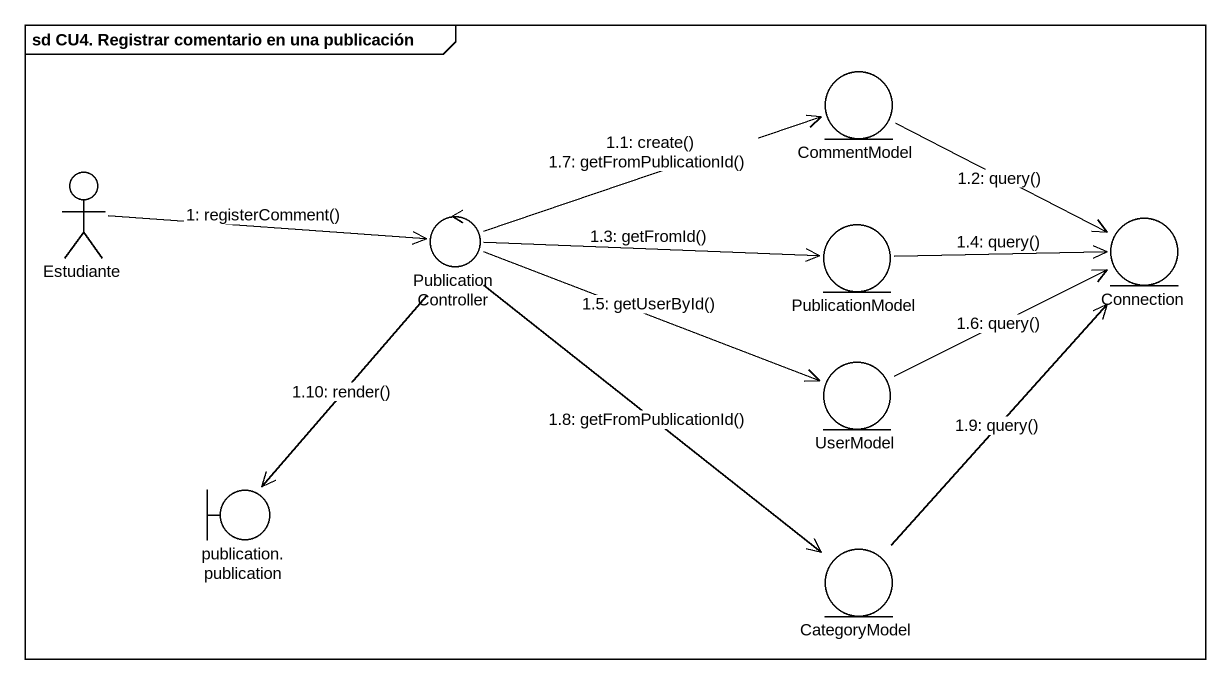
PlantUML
@startuml
mainframe sd CU4. Registrar comentario en una publicación
entity CommentModel
actor Estudiante
control PublicationController
entity PublicationModel
entity Connection
entity UserModel
boundary "publication.publication" as publication_publication
entity CategoryModel
Estudiante -right-> PublicationController : 1: registerComment()
PublicationController -right-> CommentModel : 1.1: create()\n1.7: getFromPublicationId()
CommentModel -right-> Connection : 1.2: query()
PublicationController -right-> PublicationModel : 1.3: getFromId()
PublicationModel -right-> Connection : 1.4: query()
PublicationController -right-> UserModel : 1.5: getUserById()
UserModel -right-> Connection : 1.6: query()
PublicationController --> CategoryModel : 1.8: getFromPublicationId()
CategoryModel -up-> Connection : 1.9: query()
PublicationController --> publication_publication : 1.10: render()
@enduml
